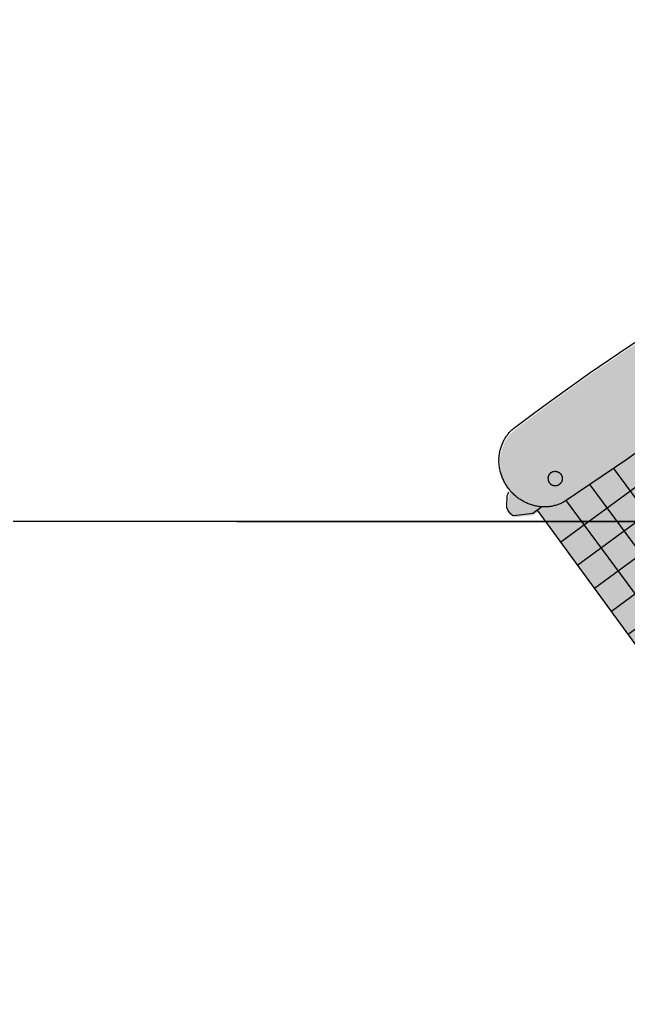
# Model space of a CAD drawing. Header units: millimetres. Extents: x -1 to 5416, y -1238 to 1407.
# Drawn here: x 389.923 to 390.6, y 1389.189 to 1390.267 of the extents above; entities that cross this region are included whole.
import ezdxf

# ---------------------------------------------------------------- set-up
doc = ezdxf.new("R2010")
doc.units = ezdxf.units.MM
doc.header["$MEASUREMENT"] = 0
doc.layers.add('Areas', color=6, linetype='Continuous', plot=False)
doc.layers.add('H-BLOCKS', color=7, linetype='Continuous', true_color=0xffffff)
doc.layers.add('ID-LF-FURN', color=32, linetype='Continuous')

# ---------------------------------------------------------------- blocks, each defined once
blk = doc.blocks.new('SE_Ethimo_Kilt Armchair Lounge')
at = {"layer": 'H-BLOCKS'}
h = blk.add_hatch(color=256, dxfattribs=at)
h.dxf.hatch_style = 1
h.paths.add_polyline_path([(-0.4, 141.7), (-1.6, 290.3), (5.2, 290.3), (24, 301), (24.3, 301.8), (24.4, 302.1), (24.5, 302.5), (24.6, 302.8), (24.7, 303.2), (24.8, 303.5), (24.9, 303.9), (25, 304.3), (25, 304.6), (25.1, 305), (25.1, 305.3), (25.2, 305.7), (25.2, 306.1), (25.2, 306.4), (25.2, 306.8), (25.2, 307.2), (25.2, 307.5), (25.2, 307.9), (25.2, 308.3), (25.2, 308.6), (25.1, 309), (25.1, 309.4), (25, 309.7), (25, 310.1), (24.9, 310.4), (24.8, 310.8), (24.7, 311.2), (24.2, 313.1), (16.2, 323), (15.7, 323.4), (15.1, 323.8), (14.5, 324.1), (10.4, 326.8), (10.2, 331.7), (10.2, 332.8), (10.1, 333.9), (10, 335), (9.8, 336.1), (9.7, 337.3), (9.5, 338.4), (9.3, 339.5), (9.1, 340.7), (8.8, 341.8), (8.5, 343), (8.2, 344.1), (7.8, 345.3), (7.5, 346.4), (7.1, 347.5), (6.6, 348.6), (6.2, 349.8), (5.7, 350.9), (5.2, 352), (4.6, 353.1), (4, 354.2), (3.4, 355.3), (2.8, 356.3), (2.2, 357.4), (1.5, 358.4), (0.8, 359.4), (0.1, 360.4), (-0.7, 361.4), (-1.5, 362.4), (-2.3, 363.3), (-3.1, 364.2), (-4, 365.1), (-4.8, 366), (-5.7, 366.8), (-6.6, 367.6), (-7.6, 368.4), (-8.5, 369.2), (-9.5, 370), (-10.4, 370.7), (-11.4, 371.4), (-12.4, 372), (-13.4, 372.6), (-14.5, 373.2), (-15.5, 373.8), (-16.5, 374.4), (-17.6, 374.9), (-18.7, 375.4), (-19.7, 375.8), (-20.8, 376.2), (-21.9, 376.6), (-22.9, 377), (-24, 377.3), (-25.1, 377.6), (-26.2, 377.9), (-27.3, 378.1), (-28.3, 378.3), (-29.4, 378.5), (-30.4, 378.7), (-31.5, 378.8), (-32.6, 378.9), (-33.6, 379), (-34.6, 379.1), (-35.2, 379.1), (-35.7, 379.1), (-48.6, 379.3), (-61.4, 379.4), (-87.2, 379.4), (-138.7, 378.6), (-190.2, 376.6), (-241.6, 373.5), (-293, 369.3), (-344.3, 363.9), (-395.4, 357.4), (-446.9, 349.6), (-476.8, 344.5), (-517.5, 336.2), (-520.5, 335.6), (-523.4, 334.8), (-526, 334), (-527.3, 333.6), (-528.6, 333.2), (-529.8, 332.8), (-530.9, 332.4), (-532, 331.9), (-533.1, 331.5), (-534, 331), (-534.9, 330.6), (-535.8, 330.1), (-536.7, 329.6), (-537.1, 329.4), (-537.4, 329.2), (-537.7, 329), (-538.1, 328.7), (-538.4, 328.5), (-539.9, 327.2), (-582.3, 327.2), (-647.5, 327.2), (-675.5, 327.2), (-675.9, 327.2), (-676.2, 327.2), (-676.6, 327.1), (-677, 327.1), (-677.4, 327.1), (-677.8, 327), (-678.2, 327), (-678.6, 326.9), (-679, 326.8), (-679.4, 326.8), (-679.7, 326.7), (-680.1, 326.6), (-680.5, 326.5), (-680.9, 326.4), (-681.2, 326.2), (-681.6, 326.1), (-682, 326), (-682.3, 325.8), (-682.7, 325.7), (-683, 325.5), (-683.4, 325.4), (-683.8, 325.2), (-684.1, 325), (-684.4, 324.8), (-684.8, 324.6), (-685.1, 324.4), (-685.5, 324.2), (-685.8, 324), (-686.1, 323.8), (-686.4, 323.5), (-686.8, 323.3), (-687.1, 323), (-687.6, 322.6), (-688.1, 322.2), (-688.5, 321.8), (-689, 321.3), (-689.4, 320.8), (-689.8, 320.3), (-690.2, 319.8), (-690.6, 319.3), (-691, 318.8), (-691.4, 318.2), (-691.7, 317.7), (-692, 317.1), (-692.3, 316.5), (-692.6, 315.9), (-692.9, 315.3), (-693.1, 314.7), (-693.3, 314.3), (-693.5, 313.8), (-693.6, 313.4), (-693.7, 312.9), (-693.9, 312.4), (-694, 312), (-694.1, 311.5), (-694.2, 311), (-694.3, 310.5), (-694.3, 310.1), (-694.4, 309.6), (-694.5, 309.1), (-694.5, 308.6), (-694.5, 308.1), (-694.5, 307.7), (-694.5, 307.2), (-694.5, 306.8), (-694.5, 306.4), (-694.5, 306), (-694.5, 305.6), (-694.4, 305.2), (-694.4, 304.8), (-694.4, 304.4), (-694.3, 304), (-694.2, 303.6), (-694.2, 303.2), (-694.1, 302.8), (-694, 302.5), (-693.9, 302.1), (-693.8, 301.7), (-693.7, 301.3), (-693.6, 300.9), (-693.5, 300.6), (-693.3, 300.2), (-693.2, 299.8), (-693.1, 299.5), (-692.9, 299.1), (-692.8, 298.7), (-692.6, 298.4), (-692.4, 298), (-692.3, 297.7), (-692.1, 297.3), (-691.9, 297), (-691.7, 296.7), (-691.5, 296.3), (-691.3, 296), (-691.1, 295.7), (-690.8, 295.3), (-690.5, 294.9), (-690.2, 294.5), (-689.9, 294.1), (-689.5, 293.6), (-689.2, 293.2), (-688.8, 292.9), (-688.4, 292.5), (-688, 292.1), (-687.6, 291.8), (-687.2, 291.4), (-686.8, 291.1), (-686.4, 290.8), (-685.9, 290.5), (-685.5, 290.2), (-685.1, 289.9), (-684.6, 289.6), (-684.1, 289.3), (-683.5, 289), (-683, 288.8), (-682.4, 288.6), (-681.9, 288.3), (-681.3, 288.1), (-680.7, 288), (-680.2, 287.8), (-679.6, 287.6), (-679, 287.5), (-678.4, 287.4), (-677.8, 287.3), (-677.2, 287.3), (-676.7, 287.2), (-676.1, 287.2), (-675.6, 287.2), (-684.9, 251.9), (-693, 216.2), (-699.9, 180.2), (-705.5, 144), (-710, 107.5), (-713.1, 70.9), (-715, 34.2), (-715.6, -2.6), (-715, -39.4), (-713.1, -76.2), (-710, -112.8), (-705.5, -149.2), (-699.9, -185.5), (-693, -221.5), (-684.9, -257.2), (-675.5, -292.6), (-676.1, -292.6), (-676.7, -292.7), (-677.2, -292.7), (-677.8, -292.8), (-678.4, -292.9), (-679, -293), (-679.6, -293.1), (-680.2, -293.3), (-680.7, -293.4), (-681.3, -293.6), (-681.9, -293.8), (-682.4, -294), (-683, -294.3), (-683.5, -294.5), (-684.1, -294.8), (-684.6, -295.1), (-685.1, -295.3), (-685.5, -295.6), (-685.9, -295.9), (-686.4, -296.2), (-686.8, -296.5), (-687.2, -296.9), (-687.6, -297.2), (-688, -297.6), (-688.4, -297.9), (-688.8, -298.3), (-689.2, -298.7), (-689.5, -299.1), (-689.9, -299.5), (-690.2, -299.9), (-690.5, -300.4), (-690.8, -300.8), (-691.1, -301.1), (-691.3, -301.4), (-691.5, -301.8), (-691.7, -302.1), (-691.9, -302.5), (-692.1, -302.8), (-692.3, -303.1), (-692.4, -303.5), (-692.6, -303.8), (-692.8, -304.2), (-692.9, -304.6), (-693.1, -304.9), (-693.2, -305.3), (-693.3, -305.7), (-693.5, -306), (-693.6, -306.4), (-693.7, -306.8), (-693.8, -307.2), (-693.9, -307.5), (-694, -307.9), (-694.1, -308.3), (-694.2, -308.7), (-694.2, -309.1), (-694.3, -309.5), (-694.4, -309.9), (-694.4, -310.3), (-694.4, -310.6), (-694.5, -311), (-694.5, -311.4), (-694.5, -311.8), (-694.5, -312.2), (-694.5, -312.6), (-694.5, -313.1), (-694.5, -313.6), (-694.5, -314.1), (-694.5, -314.6), (-694.4, -315), (-694.3, -315.5), (-694.3, -316), (-694.2, -316.5), (-694.1, -316.9), (-694, -317.4), (-693.9, -317.9), (-693.7, -318.4), (-693.6, -318.8), (-693.5, -319.3), (-693.3, -319.7), (-693.1, -320.2), (-692.9, -320.8), (-692.6, -321.4), (-692.3, -322), (-692, -322.6), (-691.7, -323.1), (-691.4, -323.7), (-691, -324.2), (-690.6, -324.8), (-690.2, -325.3), (-689.8, -325.8), (-689.4, -326.3), (-689, -326.7), (-688.5, -327.2), (-688.1, -327.7), (-687.6, -328.1), (-687.1, -328.5), (-686.8, -328.7), (-686.4, -329), (-686.1, -329.2), (-685.8, -329.4), (-685.5, -329.7), (-685.1, -329.9), (-684.8, -330.1), (-684.4, -330.3), (-684.1, -330.5), (-683.8, -330.6), (-683.4, -330.8), (-683, -331), (-682.7, -331.1), (-682.3, -331.3), (-682, -331.4), (-681.6, -331.6), (-681.2, -331.7), (-680.9, -331.8), (-680.5, -331.9), (-680.1, -332), (-679.7, -332.1), (-679.4, -332.2), (-679, -332.3), (-678.6, -332.4), (-678.2, -332.4), (-677.8, -332.5), (-677.4, -332.5), (-677, -332.6), (-676.6, -332.6), (-676.2, -332.6), (-675.9, -332.6), (-675.5, -332.6), (-647.5, -332.6), (-582.3, -332.6), (-539.8, -332.6), (-538.7, -333.7), (-538.4, -333.9), (-538.1, -334.2), (-537.7, -334.4), (-537.4, -334.6), (-537.1, -334.9), (-536.7, -335.1), (-535.8, -335.6), (-534.9, -336), (-534, -336.5), (-533.1, -336.9), (-532, -337.4), (-530.9, -337.8), (-529.8, -338.3), (-528.6, -338.7), (-527.3, -339.1), (-526, -339.5), (-523.4, -340.3), (-520.5, -341), (-517.5, -341.7), (-476.8, -349.9), (-446.9, -355.1), (-395.4, -362.8), (-344.3, -369.4), (-293, -374.7), (-241.6, -379), (-190.2, -382.1), (-138.7, -384.1), (-87.2, -384.9), (-61.4, -384.9), (-48.6, -384.7), (-35.7, -384.5), (-35.2, -384.5), (-34.6, -384.5), (-33.6, -384.5), (-32.6, -384.4), (-31.5, -384.3), (-30.4, -384.1), (-29.4, -384), (-28.3, -383.8), (-27.3, -383.6), (-26.2, -383.3), (-25.1, -383.1), (-24, -382.8), (-22.9, -382.4), (-21.9, -382.1), (-20.8, -381.7), (-19.7, -381.3), (-18.7, -380.8), (-17.6, -380.3), (-16.5, -379.8), (-15.5, -379.3), (-14.5, -378.7), (-13.4, -378.1), (-12.4, -377.5), (-11.4, -376.8), (-10.4, -376.1), (-9.5, -375.4), (-8.5, -374.7), (-7.6, -373.9), (-6.6, -373.1), (-5.7, -372.3), (-4.8, -371.4), (-4, -370.6), (-3.1, -369.7), (-2.3, -368.8), (-1.5, -367.8), (-0.7, -366.9), (0.1, -365.9), (0.8, -364.9), (1.5, -363.9), (2.2, -362.8), (2.8, -361.8), (3.4, -360.7), (4, -359.6), (4.6, -358.5), (5.2, -357.4), (5.7, -356.3), (6.2, -355.2), (6.6, -354.1), (7.1, -353), (7.5, -351.8), (7.8, -350.7), (8.2, -349.6), (8.5, -348.4), (8.8, -347.3), (9.1, -346.1), (9.3, -345), (9.5, -343.8), (9.7, -342.7), (9.8, -341.6), (10, -340.5), (10.1, -339.4), (10.2, -338.3), (10.2, -337.1), (10.3, -336), (10.3, -332.6), (15.7, -328.8), (16.2, -328.4), (24.2, -318.6), (24.6, -317), (24.7, -316.6), (24.8, -316.3), (24.9, -315.9), (25, -315.5), (25, -315.2), (25.1, -314.8), (25.1, -314.5), (25.2, -314.1), (25.2, -313.7), (25.2, -313.4), (25.2, -313), (25.2, -312.6), (25.2, -312.3), (25.2, -311.9), (25.2, -311.5), (25.2, -311.2), (25.1, -310.8), (25.1, -310.4), (25, -310.1), (25, -309.7), (24.9, -309.4), (24.8, -309), (24.7, -308.6), (24.6, -308.3), (24.1, -306.5), (5.2, -295.8), (-1.6, -295.8), (0, -2.6)])
for p, q in [((-97, 275.2), (-97, -284.8)), ((-65.2, 276.3), (-65.2, -285.8)), ((-33.5, 277.4), (-33.5, -286.9)), ((-0.7, -127), (-550.6, -127)), ((-0.8, -158.8), (-550.7, -158.8)), ((-1, -190.5), (-550.7, -190.5)), ((-1.2, -222.2), (-547.9, -222.2)), ((-1.4, -254), (-540.6, -254)), ((-222.8, -283), (-114.5, -284.2)), ((-114.5, -284.2), (-32.1, -287.6)), ((-7.5, -297.8), (5.2, -297.8)), ((-38, -306.4), (-37.1, -306.5))]:
    blk.add_line(p, q)
for points in [[(0, -4.7), (-1.6, -297.8)], [(-32.1, -287.6), (-31.1, -287.7)], [(-31.1, -287.7), (-30.1, -287.8)], [(-30.1, -287.8), (-29, -287.9)], [(-29, -287.9), (-27.9, -288.1)], [(-27.9, -288.1), (-26.9, -288.3)], [(-26.9, -288.3), (-25.8, -288.6)], [(-25.8, -288.6), (-24.8, -288.8), (-23.7, -289.1)], [(-23.7, -289.1), (-22.6, -289.4), (-21.6, -289.8)], [(-21.6, -289.8), (-20.5, -290.2), (-19.5, -290.6)], [(-19.5, -290.6), (-18.4, -291), (-17.4, -291.5)], [(-15.8, -292.2), (-14.8, -292.8), (-13.8, -293.4), (-12.8, -294), (-11.8, -294.6), (-10.8, -295.3), (-9.8, -296), (-8.9, -296.7), (-7.9, -297.4), (-7, -298.2), (-6.1, -299), (-5.2, -299.8), (-4.4, -300.7), (-3.5, -301.6), (-2.7, -302.5), (-1.9, -303.4), (-1.1, -304.3), (-0.3, -305.3), (0.4, -306.3), (1.1, -307.3), (1.8, -308.3), (2.4, -309.3), (3.1, -310.3), (3.7, -311.4), (4.3, -312.5), (4.8, -313.5), (5.4, -314.6), (5.8, -315.7), (6.3, -316.8), (6.8, -317.9), (7.2, -319.1), (7.6, -320.2), (7.9, -321.3), (8.3, -322.4), (8.6, -323.5), (8.8, -324.7), (9.1, -325.8), (9.3, -326.9), (9.5, -328.1), (9.7, -329.2), (9.9, -330.3), (10, -331.4), (10.1, -332.5), (10.2, -333.6), (10.2, -334.7), (10.3, -335.8), (10.3, -336.9), (10.3, -338), (10.2, -339.2), (10.2, -340.3), (10.1, -341.4), (10, -342.5), (9.8, -343.6), (9.7, -344.7), (9.5, -345.9), (9.3, -347), (9, -348.2), (8.8, -349.3), (8.5, -350.5), (8.2, -351.6), (7.8, -352.8), (7.4, -353.9), (7, -355), (6.6, -356.1), (6.2, -357.3), (5.7, -358.4), (5.2, -359.5), (4.6, -360.6), (4, -361.7), (3.4, -362.7), (2.8, -363.8), (2.2, -364.9), (1.5, -365.9), (0.8, -366.9), (0, -367.9), (-0.7, -368.9), (-1.5, -369.8), (-2.3, -370.8), (-3.1, -371.7), (-4, -372.6), (-4.8, -373.5), (-5.7, -374.3), (-6.6, -375.1), (-7.6, -375.9), (-8.5, -376.7), (-9.5, -377.4), (-10.4, -378.2), (-11.4, -378.8), (-12.4, -379.5), (-13.5, -380.1), (-14.5, -380.7), (-15.5, -381.3), (-16.6, -381.8), (-17.6, -382.4), (-18.7, -382.8), (-19.7, -383.3), (-20.8, -383.7), (-21.9, -384.1), (-23, -384.5), (-24, -384.8), (-25.1, -385.1), (-26.2, -385.4), (-27.3, -385.6), (-28.3, -385.8), (-29.4, -386), (-30.5, -386.2), (-31.5, -386.3), (-32.6, -386.4), (-33.6, -386.5), (-34.7, -386.5), (-35.2, -386.6), (-35.7, -386.6), (-48.6, -386.8), (-61.4, -386.9), (-87.2, -386.9), (-138.7, -386.1), (-190.2, -384.1), (-241.6, -381)], [(-17.4, -291.5), (-16.3, -292), (-15.3, -292.5)], [(5.2, -297.8), (24, -308.5)], [(-38, -322.4), (-38.2, -322.4), (-38.5, -322.4), (-38.7, -322.4), (-39, -322.4), (-39.2, -322.3), (-39.4, -322.3), (-39.7, -322.3), (-39.9, -322.2), (-40.1, -322.2), (-40.2, -322.1), (-40.4, -322.1), (-40.6, -322), (-40.7, -322), (-40.9, -321.9), (-41, -321.8), (-41.2, -321.8), (-41.3, -321.7), (-41.5, -321.6), (-41.7, -321.5), (-41.8, -321.5), (-42, -321.4), (-42.1, -321.3), (-42.2, -321.2), (-42.4, -321.1), (-42.6, -321), (-42.8, -320.8), (-43, -320.7), (-43.2, -320.5), (-43.3, -320.3), (-43.5, -320.2), (-43.7, -320), (-43.9, -319.8), (-44, -319.6), (-44.2, -319.4), (-44.3, -319.3), (-44.5, -319.1), (-44.6, -318.9), (-44.7, -318.6), (-44.9, -318.4), (-45, -318.2), (-45.1, -318), (-45.2, -317.8), (-45.3, -317.6), (-45.4, -317.3), (-45.5, -317.1), (-45.6, -316.9), (-45.6, -316.6), (-45.7, -316.4), (-45.7, -316.1), (-45.8, -315.9), (-45.8, -315.7), (-45.9, -315.4), (-45.9, -315.2), (-45.9, -314.9), (-45.9, -314.7), (-45.9, -314.4), (-45.9, -314.2), (-45.9, -313.9), (-45.9, -313.7), (-45.9, -313.4), (-45.8, -313.2), (-45.8, -313), (-45.7, -312.7), (-45.7, -312.5), (-45.6, -312.2), (-45.6, -312), (-45.5, -311.8), (-45.4, -311.5), (-45.3, -311.3), (-45.2, -311.1), (-45.1, -310.9), (-45, -310.6), (-44.9, -310.4), (-44.7, -310.2), (-44.6, -310), (-44.5, -309.8), (-44.3, -309.6), (-44.2, -309.4), (-44, -309.2), (-43.9, -309), (-43.7, -308.9), (-43.5, -308.7), (-43.3, -308.5), (-43.2, -308.4), (-43, -308.2), (-42.8, -308), (-42.6, -307.9), (-42.4, -307.8), (-42.2, -307.6), (-42, -307.5), (-41.8, -307.4), (-41.6, -307.3), (-41.4, -307.2), (-41.2, -307.1), (-41, -307), (-40.8, -307), (-40.6, -306.9), (-40.4, -306.8), (-40.2, -306.7), (-39.9, -306.7), (-39.7, -306.6), (-39.4, -306.6), (-39.2, -306.5), (-39, -306.5), (-38.7, -306.5), (-38.5, -306.4), (-38.2, -306.4), (-38, -306.4)], [(-30.1, -314.4), (-30.1, -314.2), (-30.1, -313.9), (-30.1, -313.7), (-30.1, -313.5), (-30.2, -313.2), (-30.2, -313), (-30.3, -312.7), (-30.3, -312.5), (-30.4, -312.3), (-30.5, -312), (-30.5, -311.8), (-30.6, -311.6), (-30.7, -311.3), (-30.8, -311.1), (-30.9, -310.9), (-31, -310.7), (-31.1, -310.5), (-31.3, -310.2), (-31.4, -310), (-31.5, -309.8), (-31.7, -309.6), (-31.8, -309.4), (-32, -309.3), (-32.1, -309.1), (-32.3, -308.9), (-32.5, -308.7), (-32.6, -308.6), (-32.8, -308.4), (-33, -308.2), (-33.2, -308.1), (-33.4, -307.9), (-33.6, -307.8), (-33.7, -307.7), (-33.9, -307.6), (-34, -307.5), (-34.2, -307.4), (-34.3, -307.4), (-34.5, -307.3), (-34.6, -307.2), (-34.8, -307.1), (-34.9, -307.1), (-35.1, -307), (-35.2, -306.9), (-35.4, -306.9), (-35.6, -306.8), (-35.7, -306.8), (-35.9, -306.7), (-36.1, -306.7), (-36.3, -306.6), (-36.6, -306.6), (-36.8, -306.5), (-37.1, -306.5)], [(24.2, -308.9), (24.3, -309.3), (24.4, -309.7), (24.6, -310), (24.7, -310.4), (24.8, -310.7), (24.8, -311.1), (24.9, -311.4), (25, -311.8), (25.1, -312.1), (25.1, -312.5), (25.2, -312.9), (25.2, -313.2), (25.2, -313.6), (25.3, -313.9), (25.3, -314.3), (25.3, -314.7)], [(24.2, -308.9), (24.3, -309.3), (24.4, -309.6), (24.5, -310), (24.6, -310.3), (24.7, -310.7), (24.8, -311), (24.9, -311.4), (25, -311.7), (25, -312.1), (25.1, -312.5), (25.1, -312.8), (25.2, -313.2), (25.2, -313.6), (25.2, -313.9), (25.2, -314.3), (25.2, -314.7)], [(-38, -322.4), (-37.7, -322.4), (-37.5, -322.4), (-37.2, -322.4), (-37, -322.4), (-36.8, -322.3), (-36.5, -322.3), (-36.3, -322.2), (-36, -322.2), (-35.9, -322.1), (-35.7, -322.1), (-35.6, -322), (-35.4, -322), (-35.2, -321.9), (-35.1, -321.9), (-34.9, -321.8), (-34.8, -321.7), (-34.6, -321.7), (-34.5, -321.6), (-34.3, -321.5), (-34.2, -321.4), (-34, -321.3), (-33.9, -321.3), (-33.7, -321.2), (-33.6, -321.1), (-33.4, -320.9), (-33.2, -320.8), (-33, -320.6), (-32.8, -320.5), (-32.6, -320.3), (-32.5, -320.2), (-32.3, -320), (-32.1, -319.8), (-32, -319.6), (-31.8, -319.4), (-31.7, -319.2), (-31.5, -319), (-31.4, -318.8), (-31.3, -318.6), (-31.1, -318.4), (-31, -318.2), (-30.9, -318), (-30.8, -317.8), (-30.7, -317.5), (-30.6, -317.3), (-30.5, -317.1), (-30.5, -316.8), (-30.4, -316.6), (-30.3, -316.4), (-30.3, -316.1), (-30.2, -315.9), (-30.2, -315.7), (-30.2, -315.4), (-30.1, -315.2), (-30.1, -314.9), (-30.1, -314.7), (-30.1, -314.4)], [(24, -320.8), (16.2, -330.5), (15.7, -330.9), (15.1, -331.2), (14.5, -331.6), (14, -332), (13.4, -332.3), (12.8, -332.7), (12.2, -333), (12.2, -333)], [(25.3, -314.7), (25.3, -315), (25.3, -315.4), (25.2, -315.7), (25.2, -316.1), (25.2, -316.4), (25.1, -316.8), (25.1, -317.2), (25, -317.5), (24.9, -317.9), (24.8, -318.3), (24.8, -318.6), (24.7, -319), (24.5, -319.3), (24.4, -319.7), (24.3, -320), (24.2, -320.4)], [(25.2, -314.7), (25.2, -315), (25.2, -315.4), (25.2, -315.8), (25.2, -316.1), (25.1, -316.5), (25.1, -316.8), (25, -317.2), (25, -317.6), (24.9, -317.9), (24.8, -318.3), (24.7, -318.6), (24.6, -319), (24.5, -319.4), (24.4, -319.7), (24.3, -320), (24.2, -320.4)], [(25.3, -314.7), (25.3, -314.7), (25.3, -314.7), (25.3, -314.7), (25.3, -314.7), (25.3, -314.7), (25.3, -314.7), (25.3, -314.7), (25.2, -314.7)]]:
    blk.add_lwpolyline(points)

msp = doc.modelspace()

# ---------------------------------------------------------------- linework, layer by layer
at = {"layer": 'Areas'}
for points in [[(391.0434, 1396.2431), (391.0434, 1389.7091), (387.3509, 1389.7091)], [(390.1647, 1389.7091), (394.963, 1389.7091)]]:
    msp.add_lwpolyline(points, dxfattribs=at)

# ---------------------------------------------------------------- block references
at = {"layer": 'ID-LF-FURN', "xscale": 0.001, "yscale": 0.001, "zscale": 0.001, "rotation": 216.411636154884}
msp.add_blockref('SE_Ethimo_Kilt Armchair Lounge', (390.6741, 1389.4813), dxfattribs=at)

doc.saveas('drawing.dxf')
